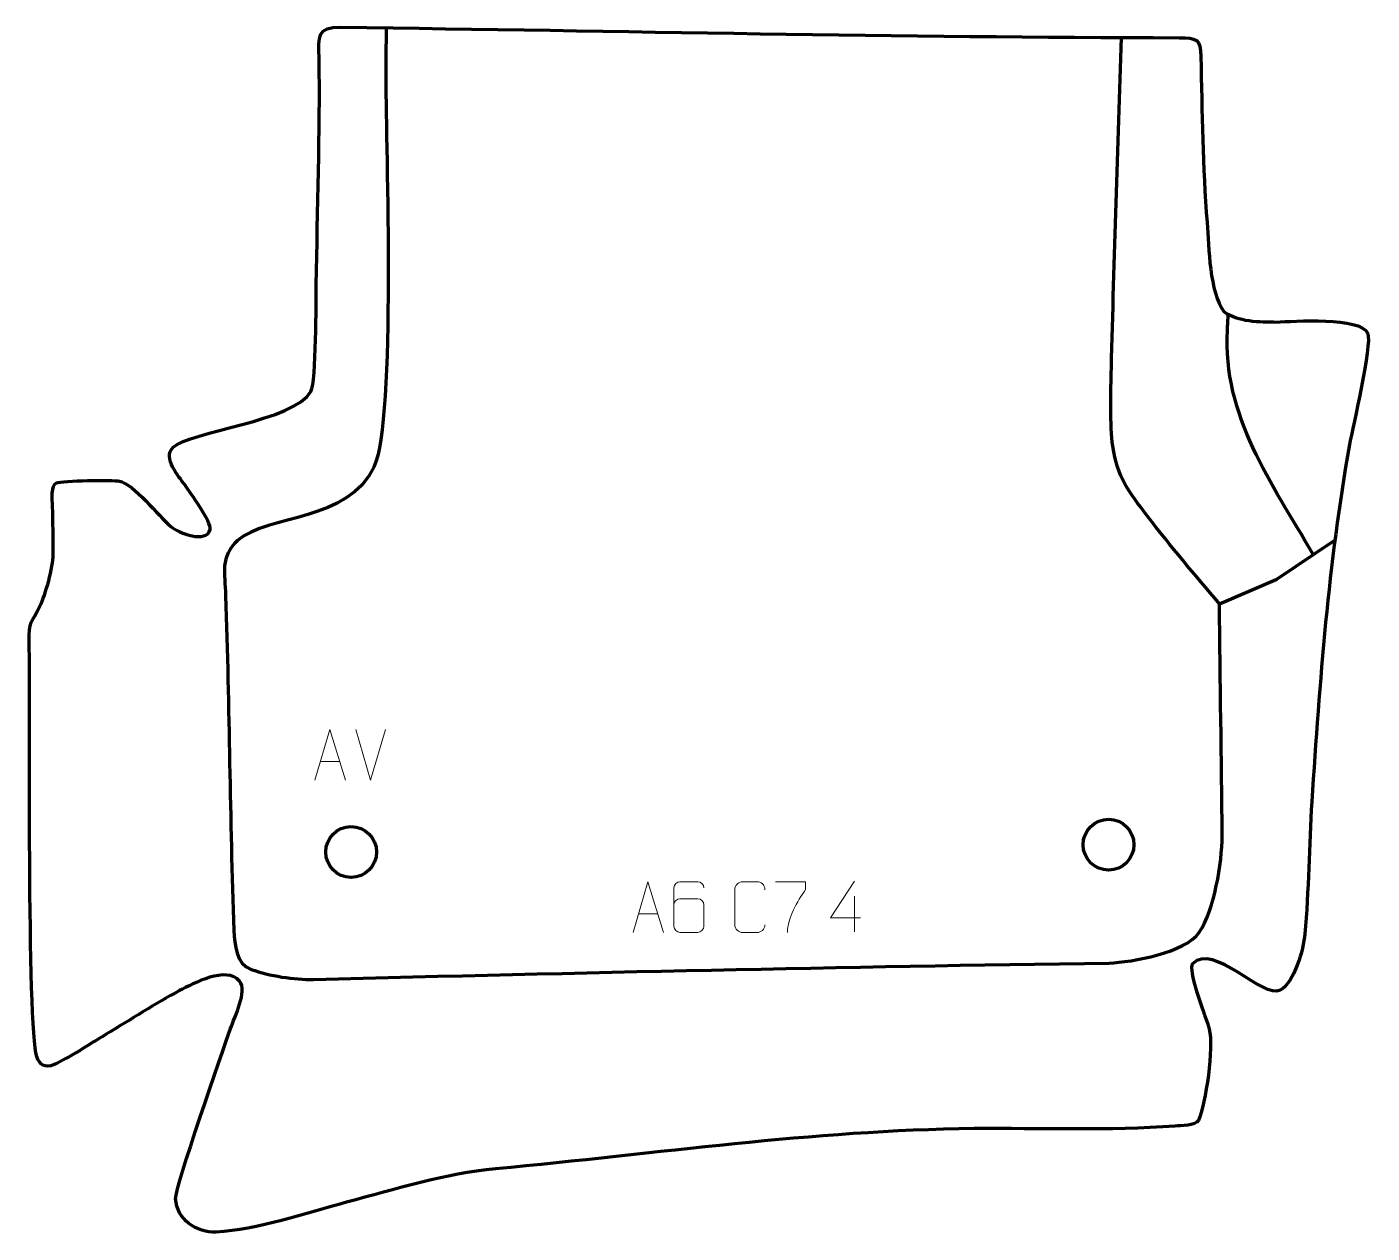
# Model space of a CAD drawing. Header units: millimetres. Extents: x -604 to 57, y 164 to 758.
import ezdxf

# ---------------------------------------------------------------- set-up
doc = ezdxf.new("R2010")
doc.units = ezdxf.units.MM
doc.header["$MEASUREMENT"] = 0
doc.layers.add('layer 2', color=7, linetype='Continuous')
doc.layers.add('layer 3', color=7, linetype='Continuous')

msp = doc.modelspace()

# ---------------------------------------------------------------- linework, layer by layer
at = {"layer": 'layer 2', "color": 142, "lineweight": 200}
for centre in [(-444.8723, 351.7343), (-72.3391, 355.3062)]:
    msp.add_ellipse(centre, major_axis=(0, 12.5), ratio=1, dxfattribs=at)
at = {"layer": 'layer 2', "color": 142, "lineweight": 158}
for points, knots in [([(-427.6816, 757.1598), (-427.7094, 748.6691), (-427.7372, 740.1785), (-427.765, 731.6878), (-427.765, 731.6878), (-427.8727, 698.812), (-422.7097, 564.6964), (-433.6494, 541.0883), (-433.6494, 541.0883), (-446.1407, 514.1319), (-485.5001, 517.9732), (-500.6814, 504.9447), (-500.6814, 504.9447), (-509.4675, 496.7173), (-506.9609, 489.0441), (-506.5826, 477.7572), (-506.5826, 477.7572), (-504.7435, 422.8858), (-504.5587, 367.8476), (-502.5154, 313.0425), (-502.5154, 313.0425), (-502.2608, 306.215), (-501.3531, 296.682), (-493.9825, 293.9204), (-493.9825, 293.9204), (-484.9613, 290.7851), (-472.931, 288.8099), (-463.3736, 289.0525), (-463.3736, 289.0525), (-332.9671, 292.3637), (-202.4492, 295.3559), (-72.0128, 297.0579), (-72.0128, 297.0579), (-60.7362, 297.6264), (-34.4248, 302.2691), (-27.8618, 312.0227), (-27.8618, 312.0227), (-20.3802, 323.1414), (-16.4282, 346.2895), (-16.4947, 359.726), (-16.4947, 359.726), (-16.6829, 397.723), (-17.5023, 435.8467), (-17.8328, 473.8735), (-17.8328, 473.8735), (-30.0864, 488.3935), (-41.7049, 501.8756), (-53.2799, 517.0404), (-53.2799, 517.0404), (-62.3645, 528.9425), (-67.9866, 535.8363), (-70.2617, 551.3696), (-70.2617, 551.3696), (-71.7138, 561.2843), (-71.2065, 578.8403), (-70.9459, 589.6211), (-70.9459, 589.6211), (-69.6342, 643.8874), (-67.7911, 698.1386), (-66.0327, 752.3917)], [0, 0, 0, 0, 0.0625, 0.0625, 0.0625, 0.0625, 0.125, 0.125, 0.125, 0.125, 0.1875, 0.1875, 0.1875, 0.1875, 0.25, 0.25, 0.25, 0.25, 0.3125, 0.3125, 0.3125, 0.3125, 0.375, 0.375, 0.375, 0.375, 0.4375, 0.4375, 0.4375, 0.4375, 0.5, 0.5, 0.5, 0.5, 0.5625, 0.5625, 0.5625, 0.5625, 0.625, 0.625, 0.625, 0.625, 0.6875, 0.6875, 0.6875, 0.6875, 0.75, 0.75, 0.75, 0.75, 0.8125, 0.8125, 0.8125, 0.8125, 0.875, 0.875, 0.875, 0.875, 1, 1, 1, 1]), ([(28.0725, 498.4131), (7.9157, 533.3306), (-16.2405, 566.0655), (-13.8953, 608.5034), (-13.8953, 608.5034), (-13.7537, 611.066), (-13.6009, 613.628), (-13.4597, 616.1908)], [0, 0, 0, 0, 0.33333333, 0.33333333, 0.33333333, 0.33333333, 1, 1, 1, 1]), ([(-17.8328, 473.8735), (-17.8328, 473.8735), (10.4992, 486.004), (10.4992, 486.004), (10.4992, 486.004), (10.4992, 486.004), (38.9778, 505.0523), (38.9778, 505.0523)], [0, 0, 0, 0, 0.33333333, 0.33333333, 0.33333333, 0.33333333, 1, 1, 1, 1])]:
    msp.add_open_spline(points, degree=3, knots=knots, dxfattribs=at)
at = {"layer": 'layer 3', "color": 242, "lineweight": 158}
msp.add_open_spline([(-450.0148, 757.4615), (-461.8903, 757.6156), (-460.7592, 753.0876), (-460.586, 742.3313), (-460.586, 742.3313), (-460.0909, 705.498), (-461.484, 667.7824), (-461.9954, 630.8397), (-461.9954, 630.8397), (-462.0966, 623.5305), (-461.9473, 583.3145), (-464.6589, 578.3197), (-464.6589, 578.3197), (-472.6446, 563.6106), (-524.4327, 558.6774), (-532.3581, 550.8177), (-532.3581, 550.8177), (-537.8112, 545.4095), (-529.6747, 536.6286), (-526.502, 532.1063), (-526.502, 532.1063), (-524.2478, 528.8932), (-513.2733, 513.684), (-514.1689, 510.3524), (-514.1689, 510.3524), (-516.0121, 503.4963), (-529.4611, 508.3855), (-533.5806, 511.8056), (-533.5806, 511.8056), (-539.6554, 517.1051), (-551.855, 532.7703), (-558.7523, 534.1768), (-558.7523, 534.1768), (-562.1143, 534.8624), (-586.9302, 534.3874), (-589.6903, 533.3104), (-589.6903, 533.3104), (-592.6857, 532.1415), (-591.7345, 524.8748), (-591.6933, 521.8728), (-591.6933, 521.8728), (-591.5842, 513.927), (-591.2567, 506.0587), (-591.368, 498.1019), (-591.368, 498.1019), (-591.4861, 491.8084), (-595.0598, 478.3798), (-597.9356, 472.5933), (-597.9356, 472.5933), (-602.3682, 463.6742), (-603.4079, 466.0749), (-603.1854, 454.695), (-603.1854, 454.695), (-602.6398, 427.1703), (-604.3247, 265.4475), (-599.4306, 251.0819), (-599.4306, 251.0819), (-598.1037, 247.1872), (-595.5655, 245.0916), (-590.9009, 247.1455), (-590.9009, 247.1455), (-584.1374, 250.1237), (-572.8827, 257.5757), (-566.0609, 261.6795), (-566.0609, 261.6795), (-566.0609, 261.6795), (-565.2623, 262.1599), (-565.2623, 262.1599), (-565.2623, 262.1599), (-553.5644, 269.1105), (-541.0781, 277.1561), (-529.2037, 283.548), (-529.2037, 283.548), (-522.4689, 287.097), (-506.0386, 295.8884), (-499.6917, 288.1842), (-499.6917, 288.1842), (-495.7006, 283.3397), (-502.1828, 270.6516), (-504.1504, 264.9539), (-504.1504, 264.9539), (-508.1074, 253.4632), (-531.3747, 187.0833), (-531.167, 181.1116), (-531.167, 181.1116), (-530.8155, 171.0082), (-520.6736, 164.2455), (-511.2272, 164.7399), (-511.2272, 164.7399), (-491.4231, 165.7764), (-466.6207, 174.1936), (-447.13, 179.4039), (-447.13, 179.4039), (-422.9482, 185.8302), (-398.8591, 193.5468), (-373.8404, 195.8369), (-373.8404, 195.8369), (-293.7548, 203.2572), (-219.0677, 214.6483), (-138.433, 215.6508), (-138.433, 215.6508), (-106.0054, 215.8712), (-71.87, 214.5365), (-39.6679, 216.8969), (-39.6679, 216.8969), (-36.9595, 217.0954), (-29.6137, 216.9967), (-28.071, 219.6371), (-28.071, 219.6371), (-24.5868, 227.7895), (-20.4514, 256.0855), (-22.8326, 264.5766), (-22.8326, 264.5766), (-24.545, 270.6825), (-32.8252, 291.1744), (-31.3216, 296.0336), (-31.3216, 296.0336), (-31.3216, 296.0336), (-31.061, 296.6537), (-31.061, 296.6537), (-31.061, 296.6537), (-20.9094, 307.6412), (3.841, 279.1164), (12.1047, 283.6776), (12.1047, 283.6776), (18.8789, 287.4165), (23.5459, 303.8586), (24.2047, 311.2737), (24.2047, 311.2737), (26.1219, 332.8516), (26.2007, 354.8118), (27.5978, 376.5124), (27.5978, 376.5124), (31.5564, 436.5835), (35.6416, 492.7231), (46.1568, 552.2186), (46.1568, 552.2186), (47.9072, 560.878), (57.2733, 601.3526), (55.1303, 606.7775), (55.1303, 606.7775), (51.7712, 615.2806), (18.3534, 612.6992), (10.1727, 612.4431), (10.1727, 612.4431), (2.2611, 612.4793), (-9.0453, 612.597), (-15.5771, 617.5483), (-15.5771, 617.5483), (-22.7856, 627.0213), (-22.9512, 649.1566), (-23.9142, 661.3571), (-23.9142, 661.3571), (-26.0929, 688.9584), (-26.3826, 715.4569), (-26.9388, 742.9786), (-26.9388, 742.9786), (-27.1137, 751.6336), (-29.123, 752.3079), (-37.5686, 752.3174), (-37.5686, 752.3174), (-174.6641, 752.4718), (-312.7343, 755.6796), (-450.0148, 757.4615)], degree=3, knots=[0, 0, 0, 0, 0.02380952, 0.02380952, 0.02380952, 0.02380952, 0.04761905, 0.04761905, 0.04761905, 0.04761905, 0.07142857, 0.07142857, 0.07142857, 0.07142857, 0.0952381, 0.0952381, 0.0952381, 0.0952381, 0.11904762, 0.11904762, 0.11904762, 0.11904762, 0.14285714, 0.14285714, 0.14285714, 0.14285714, 0.16666667, 0.16666667, 0.16666667, 0.16666667, 0.19047619, 0.19047619, 0.19047619, 0.19047619, 0.21428571, 0.21428571, 0.21428571, 0.21428571, 0.23809524, 0.23809524, 0.23809524, 0.23809524, 0.26190476, 0.26190476, 0.26190476, 0.26190476, 0.28571429, 0.28571429, 0.28571429, 0.28571429, 0.30952381, 0.30952381, 0.30952381, 0.30952381, 0.33333333, 0.33333333, 0.33333333, 0.33333333, 0.35714286, 0.35714286, 0.35714286, 0.35714286, 0.38095238, 0.38095238, 0.38095238, 0.38095238, 0.4047619, 0.4047619, 0.4047619, 0.4047619, 0.42857143, 0.42857143, 0.42857143, 0.42857143, 0.45238095, 0.45238095, 0.45238095, 0.45238095, 0.47619048, 0.47619048, 0.47619048, 0.47619048, 0.5, 0.5, 0.5, 0.5, 0.52380952, 0.52380952, 0.52380952, 0.52380952, 0.54761905, 0.54761905, 0.54761905, 0.54761905, 0.57142857, 0.57142857, 0.57142857, 0.57142857, 0.5952381, 0.5952381, 0.5952381, 0.5952381, 0.61904762, 0.61904762, 0.61904762, 0.61904762, 0.64285714, 0.64285714, 0.64285714, 0.64285714, 0.66666667, 0.66666667, 0.66666667, 0.66666667, 0.69047619, 0.69047619, 0.69047619, 0.69047619, 0.71428571, 0.71428571, 0.71428571, 0.71428571, 0.73809524, 0.73809524, 0.73809524, 0.73809524, 0.76190476, 0.76190476, 0.76190476, 0.76190476, 0.78571429, 0.78571429, 0.78571429, 0.78571429, 0.80952381, 0.80952381, 0.80952381, 0.80952381, 0.83333333, 0.83333333, 0.83333333, 0.83333333, 0.85714286, 0.85714286, 0.85714286, 0.85714286, 0.88095238, 0.88095238, 0.88095238, 0.88095238, 0.9047619, 0.9047619, 0.9047619, 0.9047619, 0.92857143, 0.92857143, 0.92857143, 0.92857143, 0.95238095, 0.95238095, 0.95238095, 0.95238095, 1, 1, 1, 1], dxfattribs=at)
at = {"layer": 'layer 3', "color": 250, "lineweight": 9}
for points, knots in [([(-462.6445, 387.024), (-462.6445, 387.024), (-455.2735, 411.9775), (-455.2735, 411.9775), (-455.2735, 411.9775), (-455.2735, 411.9775), (-447.7036, 387.024), (-447.7036, 387.024)], [0, 0, 0, 0, 0.33333333, 0.33333333, 0.33333333, 0.33333333, 1, 1, 1, 1]), ([(-306.2306, 312.1193), (-306.2306, 312.1193), (-298.8596, 337.0728), (-298.8596, 337.0728), (-298.8596, 337.0728), (-298.8596, 337.0728), (-291.2897, 312.1193), (-291.2897, 312.1193)], [0, 0, 0, 0, 0.33333333, 0.33333333, 0.33333333, 0.33333333, 1, 1, 1, 1]), ([(-271.3302, 334.1367), (-271.3543, 335.4762), (-272.7105, 337.1294), (-274.2824, 337.0951), (-274.2824, 337.0951), (-277.2672, 337.0948), (-280.2524, 337.0948), (-283.2378, 337.0951), (-283.2378, 337.0951), (-284.4569, 337.11), (-286.1851, 335.6724), (-286.1901, 334.1367), (-286.1901, 334.1367), (-286.1898, 327.7762), (-286.1898, 321.4154), (-286.1901, 315.0547), (-286.1901, 315.0547), (-286.1854, 313.8918), (-284.4569, 312.1207), (-283.2378, 312.0963), (-283.2378, 312.0963), (-280.2524, 312.0966), (-277.2672, 312.0966), (-274.2824, 312.0963), (-274.2824, 312.0963), (-273.0043, 312.1401), (-271.3346, 313.7546), (-271.3302, 315.0547), (-271.3302, 315.0547), (-271.3302, 318.638), (-271.3302, 322.2211), (-271.3302, 325.8038), (-271.3302, 325.8038), (-271.3687, 327.282), (-272.9514, 328.7149), (-274.2824, 328.7129), (-274.2824, 328.7129), (-277.2672, 328.7132), (-280.2524, 328.7132), (-283.2378, 328.7129), (-283.2378, 328.7129), (-284.5673, 328.7179), (-286.2103, 327.2106), (-286.1686, 325.7821)], [0, 0, 0, 0, 0.08333333, 0.08333333, 0.08333333, 0.08333333, 0.16666667, 0.16666667, 0.16666667, 0.16666667, 0.25, 0.25, 0.25, 0.25, 0.33333333, 0.33333333, 0.33333333, 0.33333333, 0.41666667, 0.41666667, 0.41666667, 0.41666667, 0.5, 0.5, 0.5, 0.5, 0.58333333, 0.58333333, 0.58333333, 0.58333333, 0.66666667, 0.66666667, 0.66666667, 0.66666667, 0.75, 0.75, 0.75, 0.75, 0.83333333, 0.83333333, 0.83333333, 0.83333333, 1, 1, 1, 1]), ([(-241.3371, 315.937), (-241.4769, 313.6136), (-243.1541, 312.134), (-245.3018, 312.1232), (-245.3018, 312.1232), (-247.6337, 312.1236), (-249.9656, 312.1236), (-252.2971, 312.1232), (-252.2971, 312.1232), (-254.2221, 312.0178), (-256.1942, 313.9023), (-256.183, 315.9196), (-256.183, 315.9196), (-256.1826, 321.6897), (-256.1826, 327.4594), (-256.183, 333.2287), (-256.183, 333.2287), (-256.1788, 335.3668), (-254.4321, 337.086), (-252.2797, 337.0725), (-252.2797, 337.0725), (-249.954, 337.0725), (-247.6279, 337.0725), (-245.3018, 337.0725), (-245.3018, 337.0725), (-243.3552, 337.108), (-241.3638, 335.6165), (-241.3371, 333.1789)], [0, 0, 0, 0, 0.125, 0.125, 0.125, 0.125, 0.25, 0.25, 0.25, 0.25, 0.375, 0.375, 0.375, 0.375, 0.5, 0.5, 0.5, 0.5, 0.625, 0.625, 0.625, 0.625, 0.75, 0.75, 0.75, 0.75, 1, 1, 1, 1]), ([(-236.1681, 337.0753), (-236.1681, 337.0753), (-221.352, 337.0753), (-221.352, 337.0753), (-221.352, 337.0753), (-221.3523, 335.8257), (-221.3523, 334.5761), (-221.352, 333.3263), (-221.352, 333.3263), (-225.3464, 327.3292), (-230.2616, 319.4956), (-230.2616, 312.1168)], [0, 0, 0, 0, 0.25, 0.25, 0.25, 0.25, 0.5, 0.5, 0.5, 0.5, 1, 1, 1, 1]), ([(-194.335, 319.2935), (-194.335, 319.2935), (-209.1567, 319.2935), (-209.1567, 319.2935), (-209.1567, 319.2935), (-209.1567, 319.2935), (-197.2791, 337.364), (-197.2791, 337.364)], [0, 0, 0, 0, 0.33333333, 0.33333333, 0.33333333, 0.33333333, 1, 1, 1, 1])]:
    msp.add_open_spline(points, degree=3, knots=knots, dxfattribs=at)
for points in [[(-435.285, 387.0167), (-435.285, 387.0167), (-442.6068, 411.9703), (-442.6068, 411.9703)], [(-427.9631, 411.9703), (-427.9631, 411.9703), (-435.2849, 387.0167), (-435.2849, 387.0167)], [(-459.9219, 396.2734), (-459.9219, 396.2734), (-450.4262, 396.2734), (-450.4262, 396.2734)], [(-197.2791, 330.0546), (-197.2791, 330.0546), (-197.2791, 312.3899), (-197.2791, 312.3899)], [(-303.508, 321.3687), (-303.508, 321.3687), (-294.0123, 321.3687), (-294.0123, 321.3687)]]:
    msp.add_open_spline(points, degree=3, dxfattribs=at)

doc.saveas('drawing.dxf')
